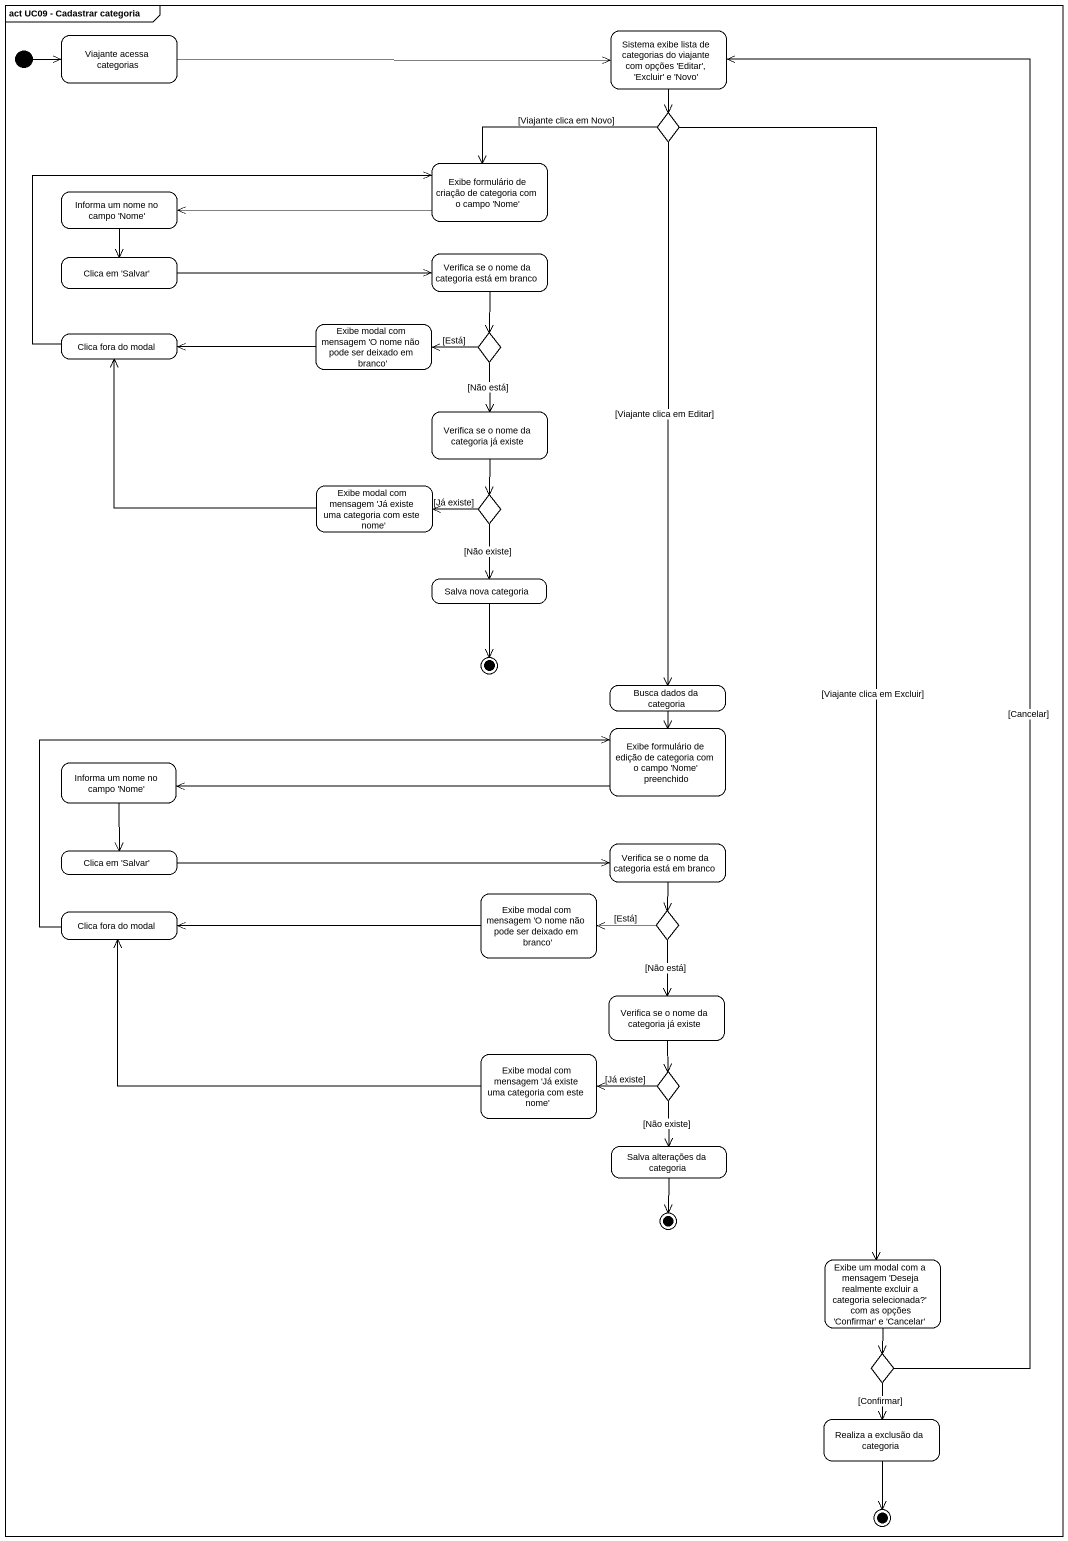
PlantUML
@startuml
mainframe act UC09 - Cadastrar categoria
hide empty description
state "Viajante acessa categorias" as Viajante_acessa_categorias
state "Sistema exibe lista de categorias do viajante com opções 'Editar', 'Excluir' e 'Novo'" as Sistema_exibe_lista_de
state choice1 <<choice>>
state "Exibe formulário de criação de categoria com o campo 'Nome'" as Exibe_formulário_de_criação
state "Informa um nome no campo 'Nome'" as Informa_um_nome_no_campo
state "Verifica se o nome da categoria está em branco" as Verifica_se_o_nome_da
state "Clica em 'Salvar'" as Clica_em_Salvar
state "Clica fora do modal" as Clica_fora_do_modal
state "Exibe modal com mensagem 'O nome não pode ser deixado em branco'" as Exibe_modal_com_mensagem_O
state choice2 <<choice>>
state "Verifica se o nome da categoria já existe" as Verifica_se_o_nome_da_2
state "Exibe modal com mensagem 'Já existe uma categoria com este nome'" as Exibe_modal_com_mensagem_Já
state choice3 <<choice>>
state "Salva nova categoria" as Salva_nova_categoria
state final1 <<end>>
state "Busca dados da categoria" as Busca_dados_da_categoria
state "Exibe formulário de edição de categoria com o campo 'Nome' preenchido" as Exibe_formulário_de_edição
state "Informa um nome no campo 'Nome'" as Informa_um_nome_no_campo_2
state "Clica em 'Salvar'" as Clica_em_Salvar_2
state "Verifica se o nome da categoria está em branco" as Verifica_se_o_nome_da_3
state "Clica fora do modal" as Clica_fora_do_modal_2
state "Exibe modal com mensagem 'O nome não pode ser deixado em branco'" as Exibe_modal_com_mensagem_O_2
state choice4 <<choice>>
state "Verifica se o nome da categoria já existe" as Verifica_se_o_nome_da_4
state "Exibe modal com mensagem 'Já existe uma categoria com este nome'" as Exibe_modal_com_mensagem_Já_2
state choice5 <<choice>>
state "Salva alterações da categoria" as Salva_alterações_da
state final2 <<end>>
state "Exibe um modal com a mensagem 'Deseja realmente excluir a categoria selecionada?' com as opções 'Confirmar' e 'Cancelar'" as Exibe_um_modal_com_a
state choice6 <<choice>>
state "Realiza a exclusão da categoria" as Realiza_a_exclusão_da
state final3 <<end>>
[*] -right-> Viajante_acessa_categorias
Viajante_acessa_categorias -right-> Sistema_exibe_lista_de
Sistema_exibe_lista_de --> choice1
choice1 -left-> Exibe_formulário_de_criação : [Viajante clica em Novo]
choice1 --> Busca_dados_da_categoria : [Viajante clica em Editar]
choice1 --> Exibe_um_modal_com_a : [Viajante clica em Excluir]
Exibe_formulário_de_criação -left-> Informa_um_nome_no_campo
Informa_um_nome_no_campo --> Clica_em_Salvar
Verifica_se_o_nome_da --> choice2
Clica_em_Salvar -right-> Verifica_se_o_nome_da
Clica_fora_do_modal -right-> Exibe_formulário_de_criação
Exibe_modal_com_mensagem_O -left-> Clica_fora_do_modal
choice2 -left-> Exibe_modal_com_mensagem_O : [Está]
choice2 --> Verifica_se_o_nome_da_2 : [Não está]
Verifica_se_o_nome_da_2 --> choice3
Exibe_modal_com_mensagem_Já -up-> Clica_fora_do_modal
choice3 -left-> Exibe_modal_com_mensagem_Já : [Já existe]
choice3 --> Salva_nova_categoria : [Não existe]
Salva_nova_categoria --> final1
Busca_dados_da_categoria --> Exibe_formulário_de_edição
Exibe_formulário_de_edição -left-> Informa_um_nome_no_campo_2
Informa_um_nome_no_campo_2 --> Clica_em_Salvar_2
Clica_em_Salvar_2 -right-> Verifica_se_o_nome_da_3
Verifica_se_o_nome_da_3 --> choice4
Clica_fora_do_modal_2 -right-> Exibe_formulário_de_edição
Exibe_modal_com_mensagem_O_2 -left-> Clica_fora_do_modal_2
choice4 -left-> Exibe_modal_com_mensagem_O_2 : [Está]
choice4 --> Verifica_se_o_nome_da_4 : [Não está]
Verifica_se_o_nome_da_4 --> choice5
Exibe_modal_com_mensagem_Já_2 -left-> Clica_fora_do_modal_2
choice5 -left-> Exibe_modal_com_mensagem_Já_2 : [Já existe]
choice5 --> Salva_alterações_da : [Não existe]
Salva_alterações_da --> final2
Exibe_um_modal_com_a --> choice6
choice6 -up-> Sistema_exibe_lista_de : [Cancelar]
choice6 --> Realiza_a_exclusão_da : [Confirmar]
Realiza_a_exclusão_da --> final3
@enduml
